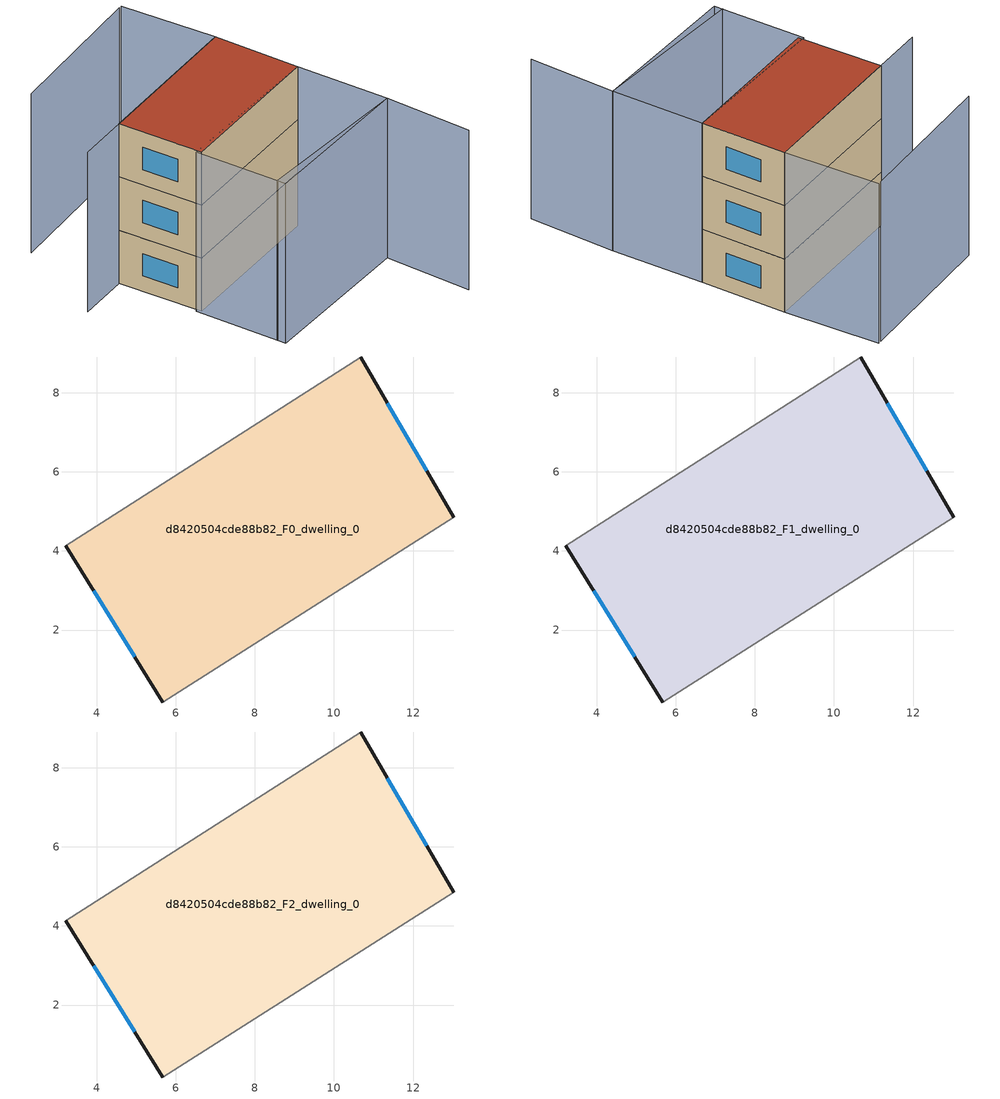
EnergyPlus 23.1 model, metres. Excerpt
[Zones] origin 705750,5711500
d8420504cde88b82_F0_dwelling_0
 floor ground (EU_floor_Construction): 10.67,8.9 13.03,4.86 5.67,0.18 3.22,4.13 z0
 wall outside (EU_wall_Construction): 13.03,4.86 10.67,8.9 / 3.22,4.13 5.67,0.18 z0:3
 wall adiabatic (EU_wall_Construction): 5.67,0.18 13.03,4.86 / 10.67,8.9 3.22,4.13 z0:3
 window (EU_Window_Construction): 12.34,6.03 11.35,7.73 / 3.93,2.99 4.96,1.32 z0.87:2.13
d8420504cde88b82_F1_dwelling_0
 floor to d8420504cde88b82_F0_dwelling_0 (EU_floor_Construction): 10.67,8.9 13.02,4.86 5.67,0.18 3.22,4.13 z3
 wall outside (EU_wall_Construction): 13.03,4.86 10.67,8.9 / 3.22,4.13 5.67,0.18 z3:6
 wall adiabatic (EU_wall_Construction): 5.67,0.18 13.03,4.86 / 10.67,8.9 3.22,4.13 z3:6
 window (EU_Window_Construction): 12.34,6.03 11.35,7.73 / 3.93,2.99 4.96,1.32 z3.87:5.13
d8420504cde88b82_F2_dwelling_0
 floor to d8420504cde88b82_F1_dwelling_0 (EU_floor_Construction): 10.67,8.9 13.02,4.86 5.67,0.18 3.22,4.13 z6
 wall outside (EU_wall_Construction): 13.03,4.86 10.67,8.9 / 3.22,4.13 5.67,0.18 z6:9
 wall adiabatic (EU_wall_Construction): 5.67,0.18 13.03,4.86 / 10.67,8.9 3.22,4.13 z6:9
 window (EU_Window_Construction): 12.34,6.03 11.35,7.73 / 3.93,2.99 4.96,1.32 z6.87:8.13
 roof outside (EU_roof_Construction): 13.03,4.86 10.67,8.9 3.22,4.13 5.67,0.18 z9
shading: 7.78,-3.63 15.63,0.51 / 7.85,13.29 10.67,8.9 / 10.67,8.9 0.82,2.56 / 7.7,13.19 0.66,8.33 / 15.63,0.51 17.85,-3.71 / 13.02,4.86 15.63,0.51 / 15.63,0.51 8.03,-4.04 / 8.03,-4.04 5.43,0.31 / 5.43,0.31 13.02,4.86 z0:9
[Building]
EU S2 Campaign: North Axis=0; Terrain=City; Solar Distribution=FullExterior
[Site:Location]
London: Latitude=51.5; Longitude=-0.5; Time Zone=0; Elevation=25
[SizingPeriod:WeatherFileDays]
AnnualSizingPeriod: Begin Month=1; Begin Day of Month=1; End Month=12; End Day of Month=31; Day of Week for Start Day=Monday; Use Weather File Daylight Saving Period=No; Use Weather File Rain and Snow Indicators=No
[MATERIAL]
EU_InternalMass_Material: Roughness=MediumRough; Thickness=0.1; Conductivity=1; Density=1800; Specific Heat=900; Thermal Absorptance=0.9; Solar Absorptance=0.7; Visible Absorptance=0.7
[MATERIAL:NOMASS] Roughness=MediumRough; Thermal Absorptance=0.9; Solar Absorptance=0.7; Visible Absorptance=0.7
Name | Thermal Resistance
EU_wall_NoMass | 0.724719
EU_roof_NoMass | 2.98947
EU_floor_NoMass | 2.39157
[WINDOWMATERIAL:SIMPLEGLAZINGSYSTEM]
EU_Window_SimpleGlazing: UFactor=2.63425; Solar Heat Gain Coefficient=0.76; Visible Transmittance=0.76
[CONSTRUCTION]
EU_wall_Construction: EU_wall_NoMass
EU_roof_Construction: EU_roof_NoMass
EU_floor_Construction: EU_floor_NoMass
EU_Window_Construction: EU_Window_SimpleGlazing
EU_InternalMass_Construction: EU_InternalMass_Material
[ZONE] Type=1; Multiplier=1; Ceiling Height=autocalculate; Volume=122.829; Floor Area=autocalculate; Part of Total Floor Area=Yes
d8420504cde88b82_F0_dwelling_0; d8420504cde88b82_F1_dwelling_0; d8420504cde88b82_F2_dwelling_0
[INTERNALMASS] Construction=EU_InternalMass_Construction; Surface Area=40.9429
Name | Zone or ZoneList
d8420504cde88b82_F0_dwelling_0_EU_InternalMass | d8420504cde88b82_F0_dwelling_0
d8420504cde88b82_F1_dwelling_0_EU_InternalMass | d8420504cde88b82_F1_dwelling_0
d8420504cde88b82_F2_dwelling_0_EU_InternalMass | d8420504cde88b82_F2_dwelling_0
[OTHEREQUIPMENT] Fuel Type=Electricity; Design Level Calculation Method=Watts/Area; Power per Zone Floor Area=1; Fraction Latent=0; Fraction Radiant=0; Fraction Lost=0; Carbon Dioxide Generation Rate=0; EndUse Subcategory=EU_Step8_InternalGains
Name | Zone or ZoneList or Space or SpaceList | Schedule
EU_Step8_InternalGain_d8420504cde88b82_F0_dwelling_0_f000 | d8420504cde88b82_F0_dwelling_0 | EU_Step8_GainSchedule_d8420504cde88b82_F0_dwelling_0_f000
EU_Step8_InternalGain_d8420504cde88b82_F1_dwelling_0_f000 | d8420504cde88b82_F1_dwelling_0 | EU_Step8_GainSchedule_d8420504cde88b82_F1_dwelling_0_f000
EU_Step8_InternalGain_d8420504cde88b82_F2_dwelling_0_f000 | d8420504cde88b82_F2_dwelling_0 | EU_Step8_GainSchedule_d8420504cde88b82_F2_dwelling_0_f000
[ZONEVENTILATION:DESIGNFLOWRATE] Schedule=EU_AlwaysOn; Design Flow Rate Calculation Method=AirChanges/Hour; Air Changes per Hour=0.418135; Ventilation Type=Natural; Fan Pressure Rise=0; Fan Total Efficiency=1; Constant Term Coefficient=1; Temperature Term Coefficient=0; Velocity Term Coefficient=0; Velocity Squared Term Coefficient=0; Minimum Indoor Temperature=-100; Maximum Indoor Temperature=100; Delta Temperature=-100; Minimum Outdoor Temperature=-100; Maximum Outdoor Temperature=100; Maximum Wind Speed=40
Name | Zone or ZoneList or Space or SpaceList
EU_ConstantAir_d8420504cde88b82_F0_dwelling_0 | d8420504cde88b82_F0_dwelling_0
EU_ConstantAir_d8420504cde88b82_F1_dwelling_0 | d8420504cde88b82_F1_dwelling_0
EU_ConstantAir_d8420504cde88b82_F2_dwelling_0 | d8420504cde88b82_F2_dwelling_0
[HVACTEMPLATE:THERMOSTAT] Constant Heating Setpoint=20; Constant Cooling Setpoint=50
EU_HeatOnly_d8420504cde88b82_F0_dwelling_0; EU_HeatOnly_d8420504cde88b82_F1_dwelling_0; EU_HeatOnly_d8420504cde88b82_F2_dwelling_0
[HVACTEMPLATE:ZONE:IDEALLOADSAIRSYSTEM] System Availability Schedule=EU_AlwaysOn; Maximum Heating Supply Air Temperature=50; Minimum Cooling Supply Air Temperature=13; Maximum Heating Supply Air Humidity Ratio=0.0156; Minimum Cooling Supply Air Humidity Ratio=0.0077; Heating Limit=NoLimit; Cooling Limit=NoLimit; Heating Availability Schedule=EU_AlwaysOn; Cooling Availability Schedule=EU_CoolingOff; Dehumidification Control Type=ConstantSensibleHeatRatio; Cooling Sensible Heat Ratio=0.7; Dehumidification Setpoint=60; Humidification Control Type=None; Humidification Setpoint=30; Outdoor Air Method=None; Outdoor Air Flow Rate per Person=0.00944; Outdoor Air Flow Rate per Zone Floor Area=0; Outdoor Air Flow Rate per Zone=0; Demand Controlled Ventilation Type=None; Outdoor Air Economizer Type=NoEconomizer; Heat Recovery Type=None; Sensible Heat Recovery Effectiveness=0.7; Latent Heat Recovery Effectiveness=0.65
Name | Template Thermostat
d8420504cde88b82_F0_dwelling_0 | EU_HeatOnly_d8420504cde88b82_F0_dwelling_0
d8420504cde88b82_F1_dwelling_0 | EU_HeatOnly_d8420504cde88b82_F1_dwelling_0
d8420504cde88b82_F2_dwelling_0 | EU_HeatOnly_d8420504cde88b82_F2_dwelling_0
[SIZING:ZONE] Zone Cooling Design Supply Air Temperature Input Method=SupplyAirTemperature; Zone Cooling Design Supply Air Temperature=13; Zone Heating Design Supply Air Temperature Input Method=SupplyAirTemperature; Zone Heating Design Supply Air Temperature=50; Zone Cooling Design Supply Air Humidity Ratio=0.008; Zone Heating Design Supply Air Humidity Ratio=0.008; Cooling Design Air Flow Method=DesignDay; Cooling Design Air Flow Rate=0; Cooling Minimum Air Flow per Zone Floor Area=0.000762; Cooling Minimum Air Flow=0; Cooling Minimum Air Flow Fraction=0.2; Heating Design Air Flow Method=DesignDay; Heating Design Air Flow Rate=0; Heating Maximum Air Flow per Zone Floor Area=0.002032; Heating Maximum Air Flow=0.141576; Heating Maximum Air Flow Fraction=0.3; Account for Dedicated Outdoor Air System=No; Dedicated Outdoor Air System Control Strategy=NeutralSupplyAir; Dedicated Outdoor Air Low Setpoint Temperature for Design=autosize; Dedicated Outdoor Air High Setpoint Temperature for Design=autosize; Zone Load Sizing Method=Sensible Load Only No Latent Load; Zone Latent Cooling Design Supply Air Humidity Ratio Input Method=HumidityRatioDifference; Zone Cooling Design Supply Air Humidity Ratio Difference=0.005; Zone Latent Heating Design Supply Air Humidity Ratio Input Method=HumidityRatioDifference; Zone Humidification Design Supply Air Humidity Ratio Difference=0.005
d8420504cde88b82_F0_dwelling_0; d8420504cde88b82_F1_dwelling_0; d8420504cde88b82_F2_dwelling_0
[SCHEDULE:CONSTANT]
Name | Hourly Value
EU_AlwaysOn | 1
EU_CoolingOff | 0
[SCHEDULE:FILE] Column Number=1; Rows to Skip at Top=0; Number of Hours of Data=8760; Column Separator=Comma; Interpolate to Timestep=No; Minutes per Item=60; Adjust Schedule for Daylight Savings=Yes
Name | File
EU_Step8_GainSchedule_d8420504cde88b82_F0_dwelling_0_f000 | ../../schedules/d8420504cde88b82/d8420504cde88b82_F0_dwelling_0_f000_gain.csv
EU_Step8_GainSchedule_d8420504cde88b82_F1_dwelling_0_f000 | ../../schedules/d8420504cde88b82/d8420504cde88b82_F1_dwelling_0_f000_gain.csv
EU_Step8_GainSchedule_d8420504cde88b82_F2_dwelling_0_f000 | ../../schedules/d8420504cde88b82/d8420504cde88b82_F2_dwelling_0_f000_gain.csv
